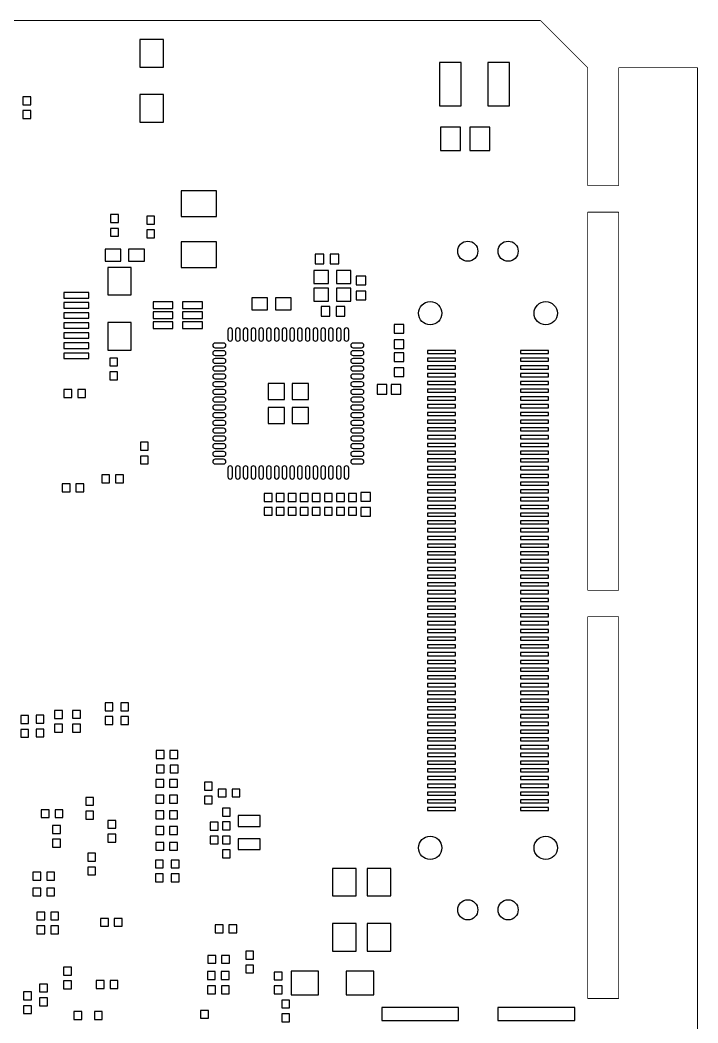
# Model space of a CAD drawing. Extents: x -29 to 115, y -38 to 102.
# Drawn here: x 52.3 to 96, y 36.9 to 101.6 of the extents above; entities that cross this region are included whole.
import ezdxf

# ---------------------------------------------------------------- set-up
doc = ezdxf.new("R2010")
doc.units = 0
for name, color, linetype in [('BG_OUTLINE', 254, 'CONTINUOUS'), ('PG_PASTEMASK_BOTTOM', 85, 'CONTINUOUS'), ('PIN_PASTEMASK_BOTTOM', 85, 'CONTINUOUS')]:
    doc.layers.add(name, color=color, linetype=linetype)

msp = doc.modelspace()

# ---------------------------------------------------------------- linework, layer by layer
at = {"layer": 'BG_OUTLINE', "const_width": 0.0508}
for points in [[(85.852, 101.6), (3.048, 101.6)], [(85.851187, 101.599594), (3.048, 101.599594)], [(85.852, 101.6), (88.9, 98.552)], [(88.9, 90.932), (88.9, 98.552)], [(90.899996, 90.932), (90.899996, 98.552)], [(90.899996, 98.552), (95.979996, 98.552)], [(95.979996, 3.048), (95.979996, 98.552)], [(88.9, 90.932), (90.899996, 90.932)], [(88.9, 64.8208), (88.9, 89.2302)], [(88.9, 89.2302), (90.899996, 89.2302)], [(90.899996, 64.8208), (90.899996, 89.2302)], [(88.9, 64.8208), (90.899996, 64.8208)], [(88.9, 38.481), (88.9, 63.119)], [(88.9, 63.119), (90.899996, 63.119)], [(90.899996, 38.481), (90.899996, 63.119)], [(88.9, 38.481), (90.899996, 38.481)]]:
    msp.add_lwpolyline(points, dxfattribs=at)
at = {"layer": 'PG_PASTEMASK_BOTTOM'}
for points in [[(69.338647, 78.18059), (68.287087, 78.18059)], [(68.287087, 78.18059), (68.287087, 77.12903)], [(69.338647, 77.12903), (69.338647, 78.18059)], [(70.888047, 78.18059), (69.836487, 78.18059)], [(69.836487, 78.18059), (69.836487, 77.12903)], [(70.888047, 77.12903), (70.888047, 78.18059)], [(68.287087, 77.12903), (69.338647, 77.12903)], [(69.836487, 77.12903), (70.888047, 77.12903)], [(69.338647, 76.63119), (68.287087, 76.63119)], [(68.287087, 76.63119), (68.287087, 75.57963)], [(69.338647, 75.57963), (69.338647, 76.63119)], [(70.888047, 76.63119), (69.836487, 76.63119)], [(69.836487, 76.63119), (69.836487, 75.57963)], [(70.888047, 75.57963), (70.888047, 76.63119)], [(68.287087, 75.57963), (69.338647, 75.57963)], [(69.836487, 75.57963), (70.888047, 75.57963)]]:
    msp.add_lwpolyline(points, dxfattribs=at)
at = {"layer": 'PIN_PASTEMASK_BOTTOM'}
for points in [[(60.022232, 100.373383), (60.022232, 98.595383), (61.546232, 98.595383), (61.546232, 100.373383)], [(79.347568, 98.892462), (79.347568, 96.098462), (80.744568, 96.098462), (80.744568, 98.892462)], [(82.446368, 98.892462), (82.446368, 96.098462), (83.843368, 96.098462), (83.843368, 98.892462)], [(52.97932, 96.159726), (52.97932, 96.667726), (52.47132, 96.667726), (52.47132, 96.159726)], [(60.022232, 96.817383), (60.022232, 95.039383), (61.546232, 95.039383), (61.546232, 96.817383)], [(52.97932, 95.270726), (52.97932, 95.778726), (52.47132, 95.778726), (52.47132, 95.270726)], [(79.398368, 94.708066), (79.398368, 93.209466), (80.693768, 93.209466), (80.693768, 94.708066)], [(81.29839, 94.708066), (81.29839, 93.209466), (82.59379, 93.209466), (82.59379, 94.708066)], [(64.956411, 90.607312), (62.670411, 90.607312), (62.670411, 88.956312), (64.956411, 88.956312)], [(58.631811, 88.563602), (58.631811, 89.071602), (58.123811, 89.071602), (58.123811, 88.563602)], [(60.459112, 88.971425), (60.459112, 88.463425), (60.967112, 88.463425), (60.967112, 88.971425)], [(58.631811, 87.674602), (58.631811, 88.182602), (58.123811, 88.182602), (58.123811, 87.674602)], [(60.459112, 88.082425), (60.459112, 87.574425), (60.967112, 87.574425), (60.967112, 88.082425)], [(57.768211, 86.074402), (58.784211, 86.074402), (58.784211, 86.836402), (57.768211, 86.836402)], [(59.292211, 86.074402), (60.308211, 86.074402), (60.308211, 86.836402), (59.292211, 86.836402)], [(64.956411, 87.307293), (62.670411, 87.307293), (62.670411, 85.656293), (64.956411, 85.656293)], [(71.872627, 85.884918), (71.872627, 86.514838), (71.312557, 86.514838), (71.312557, 85.884918)], [(72.842399, 85.884918), (72.842399, 86.514838), (72.282329, 86.514838), (72.282329, 85.884918)], [(59.46394, 83.883906), (59.46394, 85.661906), (57.93994, 85.661906), (57.93994, 83.883906)], [(72.181136, 84.633054), (72.181136, 85.471254), (71.241336, 85.471254), (71.241336, 84.633054)], [(73.630917, 84.633054), (73.630917, 85.471254), (72.691117, 85.471254), (72.691117, 84.633054)], [(74.586186, 85.091194), (73.956266, 85.091194), (73.956266, 84.531124), (74.586186, 84.531124)], [(72.181136, 83.48284), (72.181136, 84.32104), (71.241336, 84.32104), (71.241336, 83.48284)], [(73.630917, 83.48284), (73.630917, 84.32104), (72.691117, 84.32104), (72.691117, 83.48284)], [(56.719318, 83.68858), (56.719318, 84.038592), (55.119321, 84.038592), (55.119321, 83.68858)], [(68.251934, 83.69239), (67.235934, 83.69239), (67.235934, 82.93039), (68.251934, 82.93039)], [(69.775934, 83.69239), (68.759934, 83.69239), (68.759934, 82.93039), (69.775934, 82.93039)], [(74.586186, 84.121422), (73.956266, 84.121422), (73.956266, 83.561352), (74.586186, 83.561352)], [(56.719318, 83.038569), (56.719318, 83.388581), (55.119321, 83.388581), (55.119321, 83.038569)], [(60.869678, 83.441946), (60.869678, 83.010146), (62.139678, 83.010146), (62.139678, 83.441946)], [(62.774678, 83.441946), (62.774678, 83.010146), (64.044678, 83.010146), (64.044678, 83.441946)], [(71.702905, 83.14121), (71.702905, 82.51129), (72.262975, 82.51129), (72.262975, 83.14121)], [(72.672677, 83.14121), (72.672677, 82.51129), (73.232747, 82.51129), (73.232747, 83.14121)], [(56.719318, 82.388583), (56.719318, 82.738595), (55.119321, 82.738595), (55.119321, 82.388583)], [(60.869678, 82.794246), (60.869678, 82.362446), (62.139678, 82.362446), (62.139678, 82.794246)], [(62.774678, 82.794246), (62.774678, 82.362446), (64.044678, 82.362446), (64.044678, 82.794246)], [(56.719318, 81.738572), (56.719318, 82.088584), (55.119321, 82.088584), (55.119321, 81.738572)], [(59.46394, 80.327906), (59.46394, 82.105906), (57.93994, 82.105906), (57.93994, 80.327906)], [(60.869678, 82.146546), (60.869678, 81.714746), (62.139678, 81.714746), (62.139678, 82.146546)], [(62.774678, 82.146546), (62.774678, 81.714746), (64.044678, 81.714746), (64.044678, 82.146546)], [(76.419151, 81.409845), (77.049071, 81.409845), (77.049071, 81.969915), (76.419151, 81.969915)], [(56.719318, 81.08856), (56.719318, 81.438572), (55.119321, 81.438572), (55.119321, 81.08856)], [(76.419151, 80.440073), (77.049071, 80.440073), (77.049071, 81.000143), (76.419151, 81.000143)], [(56.719318, 80.438574), (56.719318, 80.788586), (55.119321, 80.788586), (55.119321, 80.438574)], [(78.563419, 80.106317), (80.363416, 80.106317), (80.363416, 80.306316), (78.563419, 80.306316)], [(84.563407, 80.106317), (86.363404, 80.106317), (86.363404, 80.306316), (84.563407, 80.306316)], [(56.719318, 79.788563), (56.719318, 80.138575), (55.119321, 80.138575), (55.119321, 79.788563)], [(58.576972, 79.30195), (58.576972, 79.80995), (58.068972, 79.80995), (58.068972, 79.30195)], [(77.049071, 80.153612), (76.419151, 80.153612), (76.419151, 79.593542), (77.049071, 79.593542)], [(78.563419, 79.606318), (80.363416, 79.606318), (80.363416, 79.806317), (78.563419, 79.806317)], [(84.563407, 79.606318), (86.363404, 79.606318), (86.363404, 79.806317), (84.563407, 79.806317)], [(77.049071, 79.18384), (76.419151, 79.18384), (76.419151, 78.62377), (77.049071, 78.62377)], [(78.563419, 79.106319), (80.363416, 79.106319), (80.363416, 79.306318), (78.563419, 79.306318)], [(84.563407, 79.106319), (86.363404, 79.106319), (86.363404, 79.306318), (84.563407, 79.306318)], [(58.576972, 78.41295), (58.576972, 78.92095), (58.068972, 78.92095), (58.068972, 78.41295)], [(78.563419, 78.60632), (80.363416, 78.60632), (80.363416, 78.806319), (78.563419, 78.806319)], [(84.563407, 78.60632), (86.363404, 78.60632), (86.363404, 78.806319), (84.563407, 78.806319)], [(55.116146, 77.270483), (55.624146, 77.270483), (55.624146, 77.778483), (55.116146, 77.778483)], [(56.005146, 77.270483), (56.513146, 77.270483), (56.513146, 77.778483), (56.005146, 77.778483)], [(75.324818, 78.098218), (75.324818, 77.478407), (75.944628, 77.478407), (75.944628, 78.098218)], [(76.224028, 78.098218), (76.224028, 77.478407), (76.843839, 77.478407), (76.843839, 78.098218)], [(78.563419, 78.106321), (80.363416, 78.106321), (80.363416, 78.30632), (78.563419, 78.30632)], [(78.563419, 77.606296), (80.363416, 77.606296), (80.363416, 77.806296), (78.563419, 77.806296)], [(84.563407, 78.106321), (86.363404, 78.106321), (86.363404, 78.30632), (84.563407, 78.30632)], [(84.563407, 77.606296), (86.363404, 77.606296), (86.363404, 77.806296), (84.563407, 77.806296)], [(78.563419, 77.106297), (80.363416, 77.106297), (80.363416, 77.306297), (78.563419, 77.306297)], [(84.563407, 77.106297), (86.363404, 77.106297), (86.363404, 77.306297), (84.563407, 77.306297)], [(78.563419, 76.606298), (80.363416, 76.606298), (80.363416, 76.806298), (78.563419, 76.806298)], [(84.563407, 76.606298), (86.363404, 76.606298), (86.363404, 76.806298), (84.563407, 76.806298)], [(78.563419, 76.106299), (80.363416, 76.106299), (80.363416, 76.306299), (78.563419, 76.306299)], [(78.563419, 75.6063), (80.363416, 75.6063), (80.363416, 75.8063), (78.563419, 75.8063)], [(84.563407, 76.106299), (86.363404, 76.106299), (86.363404, 76.306299), (84.563407, 76.306299)], [(84.563407, 75.6063), (86.363404, 75.6063), (86.363404, 75.8063), (84.563407, 75.8063)], [(78.563419, 75.106301), (80.363416, 75.106301), (80.363416, 75.306301), (78.563419, 75.306301)], [(84.563407, 75.106301), (86.363404, 75.106301), (86.363404, 75.306301), (84.563407, 75.306301)], [(78.563419, 74.606302), (80.363416, 74.606302), (80.363416, 74.806302), (78.563419, 74.806302)], [(84.563407, 74.606302), (86.363404, 74.606302), (86.363404, 74.806302), (84.563407, 74.806302)], [(60.554921, 73.873766), (60.554921, 74.381766), (60.046921, 74.381766), (60.046921, 73.873766)], [(78.563419, 74.106303), (80.363416, 74.106303), (80.363416, 74.306303), (78.563419, 74.306303)], [(78.563419, 73.606304), (80.363416, 73.606304), (80.363416, 73.806304), (78.563419, 73.806304)], [(84.563407, 74.106303), (86.363404, 74.106303), (86.363404, 74.306303), (84.563407, 74.306303)], [(84.563407, 73.606304), (86.363404, 73.606304), (86.363404, 73.806304), (84.563407, 73.806304)], [(60.554921, 72.984766), (60.554921, 73.492766), (60.046921, 73.492766), (60.046921, 72.984766)], [(78.563419, 73.106305), (80.363416, 73.106305), (80.363416, 73.306305), (78.563419, 73.306305)], [(84.563407, 73.106305), (86.363404, 73.106305), (86.363404, 73.306305), (84.563407, 73.306305)], [(78.563419, 72.606306), (80.363416, 72.606306), (80.363416, 72.806306), (78.563419, 72.806306)], [(84.563407, 72.606306), (86.363404, 72.606306), (86.363404, 72.806306), (84.563407, 72.806306)], [(58.060742, 72.269502), (57.552742, 72.269502), (57.552742, 71.761502), (58.060742, 71.761502)], [(58.949742, 72.269502), (58.441742, 72.269502), (58.441742, 71.761502), (58.949742, 71.761502)], [(78.563419, 72.106307), (80.363416, 72.106307), (80.363416, 72.306307), (78.563419, 72.306307)], [(84.563407, 72.106307), (86.363404, 72.106307), (86.363404, 72.306307), (84.563407, 72.306307)], [(55.004056, 71.184389), (55.512056, 71.184389), (55.512056, 71.692389), (55.004056, 71.692389)], [(55.893056, 71.184389), (56.401056, 71.184389), (56.401056, 71.692389), (55.893056, 71.692389)], [(78.563419, 71.606308), (80.363416, 71.606308), (80.363416, 71.806308), (78.563419, 71.806308)], [(78.563419, 71.106309), (80.363416, 71.106309), (80.363416, 71.306309), (78.563419, 71.306309)], [(84.563407, 71.606308), (86.363404, 71.606308), (86.363404, 71.806308), (84.563407, 71.806308)], [(84.563407, 71.106309), (86.363404, 71.106309), (86.363404, 71.306309), (84.563407, 71.306309)], [(68.037862, 71.065034), (68.037862, 70.557034), (68.545862, 70.557034), (68.545862, 71.065034)], [(68.804942, 71.065034), (68.804942, 70.557034), (69.312942, 70.557034), (69.312942, 71.065034)], [(70.086322, 70.557034), (70.086322, 71.065034), (69.578322, 71.065034), (69.578322, 70.557034)], [(70.360032, 71.065034), (70.360032, 70.557034), (70.868032, 70.557034), (70.868032, 71.065034)], [(71.137475, 71.065034), (71.137475, 70.557034), (71.645475, 70.557034), (71.645475, 71.065034)], [(72.427084, 70.557034), (72.427084, 71.065034), (71.919084, 71.065034), (71.919084, 70.557034)], [(73.213062, 70.557034), (73.213062, 71.065034), (72.705062, 71.065034), (72.705062, 70.557034)], [(73.987457, 70.557034), (73.987457, 71.065034), (73.479457, 71.065034), (73.479457, 70.557034)], [(74.258627, 70.571385), (74.888547, 70.571385), (74.888547, 71.131455), (74.258627, 71.131455)], [(78.563419, 70.60631), (80.363416, 70.60631), (80.363416, 70.80631), (78.563419, 70.80631)], [(84.563407, 70.60631), (86.363404, 70.60631), (86.363404, 70.80631), (84.563407, 70.80631)], [(68.037862, 70.176034), (68.037862, 69.668034), (68.545862, 69.668034), (68.545862, 70.176034)], [(68.804942, 70.176034), (68.804942, 69.668034), (69.312942, 69.668034), (69.312942, 70.176034)], [(70.086322, 69.668034), (70.086322, 70.176034), (69.578322, 70.176034), (69.578322, 69.668034)], [(70.360032, 70.176034), (70.360032, 69.668034), (70.868032, 69.668034), (70.868032, 70.176034)], [(71.137475, 70.176034), (71.137475, 69.668034), (71.645475, 69.668034), (71.645475, 70.176034)], [(72.427084, 69.668034), (72.427084, 70.176034), (71.919084, 70.176034), (71.919084, 69.668034)], [(73.213062, 69.668034), (73.213062, 70.176034), (72.705062, 70.176034), (72.705062, 69.668034)], [(73.987457, 69.668034), (73.987457, 70.176034), (73.479457, 70.176034), (73.479457, 69.668034)], [(74.258627, 69.601613), (74.888547, 69.601613), (74.888547, 70.161683), (74.258627, 70.161683)], [(78.563419, 70.106311), (80.363416, 70.106311), (80.363416, 70.306311), (78.563419, 70.306311)], [(84.563407, 70.106311), (86.363404, 70.106311), (86.363404, 70.306311), (84.563407, 70.306311)], [(78.563419, 69.606312), (80.363416, 69.606312), (80.363416, 69.806312), (78.563419, 69.806312)], [(78.563419, 69.106313), (80.363416, 69.106313), (80.363416, 69.306313), (78.563419, 69.306313)], [(84.563407, 69.606312), (86.363404, 69.606312), (86.363404, 69.806312), (84.563407, 69.806312)], [(84.563407, 69.106313), (86.363404, 69.106313), (86.363404, 69.306313), (84.563407, 69.306313)], [(78.563419, 68.606314), (80.363416, 68.606314), (80.363416, 68.806314), (78.563419, 68.806314)], [(84.563407, 68.606314), (86.363404, 68.606314), (86.363404, 68.806314), (84.563407, 68.806314)], [(78.563419, 68.106315), (80.363416, 68.106315), (80.363416, 68.306315), (78.563419, 68.306315)], [(84.563407, 68.106315), (86.363404, 68.106315), (86.363404, 68.306315), (84.563407, 68.306315)], [(78.563419, 67.606316), (80.363416, 67.606316), (80.363416, 67.806316), (78.563419, 67.806316)], [(84.563407, 67.606316), (86.363404, 67.606316), (86.363404, 67.806316), (84.563407, 67.806316)], [(78.563419, 67.106317), (80.363416, 67.106317), (80.363416, 67.306317), (78.563419, 67.306317)], [(78.563419, 66.606318), (80.363416, 66.606318), (80.363416, 66.806318), (78.563419, 66.806318)], [(84.563407, 67.106317), (86.363404, 67.106317), (86.363404, 67.306317), (84.563407, 67.306317)], [(84.563407, 66.606318), (86.363404, 66.606318), (86.363404, 66.806318), (84.563407, 66.806318)], [(78.563419, 66.106319), (80.363416, 66.106319), (80.363416, 66.306319), (78.563419, 66.306319)], [(84.563407, 66.106319), (86.363404, 66.106319), (86.363404, 66.306319), (84.563407, 66.306319)], [(78.563419, 65.60632), (80.363416, 65.60632), (80.363416, 65.80632), (78.563419, 65.80632)], [(84.563407, 65.60632), (86.363404, 65.60632), (86.363404, 65.80632), (84.563407, 65.80632)], [(78.563419, 65.106296), (80.363416, 65.106296), (80.363416, 65.306296), (78.563419, 65.306296)], [(78.563419, 64.606297), (80.363416, 64.606297), (80.363416, 64.806297), (78.563419, 64.806297)], [(84.563407, 65.106296), (86.363404, 65.106296), (86.363404, 65.306296), (84.563407, 65.306296)], [(84.563407, 64.606297), (86.363404, 64.606297), (86.363404, 64.806297), (84.563407, 64.806297)], [(78.563419, 64.106298), (80.363416, 64.106298), (80.363416, 64.306298), (78.563419, 64.306298)], [(84.563407, 64.106298), (86.363404, 64.106298), (86.363404, 64.306298), (84.563407, 64.306298)], [(78.563419, 63.606299), (80.363416, 63.606299), (80.363416, 63.806299), (78.563419, 63.806299)], [(84.563407, 63.606299), (86.363404, 63.606299), (86.363404, 63.806299), (84.563407, 63.806299)], [(78.563419, 63.1063), (80.363416, 63.1063), (80.363416, 63.3063), (78.563419, 63.3063)], [(78.563419, 62.606301), (80.363416, 62.606301), (80.363416, 62.806301), (78.563419, 62.806301)], [(84.563407, 63.1063), (86.363404, 63.1063), (86.363404, 63.3063), (84.563407, 63.3063)], [(84.563407, 62.606301), (86.363404, 62.606301), (86.363404, 62.806301), (84.563407, 62.806301)], [(78.563419, 62.106302), (80.363416, 62.106302), (80.363416, 62.306302), (78.563419, 62.306302)], [(84.563407, 62.106302), (86.363404, 62.106302), (86.363404, 62.306302), (84.563407, 62.306302)], [(78.563419, 61.606303), (80.363416, 61.606303), (80.363416, 61.806303), (78.563419, 61.806303)], [(84.563407, 61.606303), (86.363404, 61.606303), (86.363404, 61.806303), (84.563407, 61.806303)], [(78.563419, 61.106304), (80.363416, 61.106304), (80.363416, 61.306304), (78.563419, 61.306304)], [(84.563407, 61.106304), (86.363404, 61.106304), (86.363404, 61.306304), (84.563407, 61.306304)], [(78.563419, 60.606305), (80.363416, 60.606305), (80.363416, 60.806305), (78.563419, 60.806305)], [(78.563419, 60.106306), (80.363416, 60.106306), (80.363416, 60.306306), (78.563419, 60.306306)], [(84.563407, 60.606305), (86.363404, 60.606305), (86.363404, 60.806305), (84.563407, 60.806305)], [(84.563407, 60.106306), (86.363404, 60.106306), (86.363404, 60.306306), (84.563407, 60.306306)], [(78.563419, 59.606307), (80.363416, 59.606307), (80.363416, 59.806307), (78.563419, 59.806307)], [(84.563407, 59.606307), (86.363404, 59.606307), (86.363404, 59.806307), (84.563407, 59.806307)], [(78.563419, 59.106308), (80.363416, 59.106308), (80.363416, 59.306308), (78.563419, 59.306308)], [(84.563407, 59.106308), (86.363404, 59.106308), (86.363404, 59.306308), (84.563407, 59.306308)], [(78.563419, 58.606309), (80.363416, 58.606309), (80.363416, 58.806309), (78.563419, 58.806309)], [(78.563419, 58.10631), (80.363416, 58.10631), (80.363416, 58.30631), (78.563419, 58.30631)], [(84.563407, 58.606309), (86.363404, 58.606309), (86.363404, 58.806309), (84.563407, 58.806309)], [(84.563407, 58.10631), (86.363404, 58.10631), (86.363404, 58.30631), (84.563407, 58.30631)], [(78.563419, 57.606311), (80.363416, 57.606311), (80.363416, 57.806311), (78.563419, 57.806311)], [(84.563407, 57.606311), (86.363404, 57.606311), (86.363404, 57.806311), (84.563407, 57.806311)], [(54.517011, 57.067602), (54.517011, 56.559602), (55.025011, 56.559602), (55.025011, 57.067602)], [(55.672711, 57.072708), (55.672711, 56.564708), (56.180711, 56.564708), (56.180711, 57.072708)], [(57.768211, 57.562902), (57.768211, 57.054902), (58.276211, 57.054902), (58.276211, 57.562902)], [(58.784211, 57.562902), (58.784211, 57.054902), (59.292211, 57.054902), (59.292211, 57.562902)], [(78.563419, 57.106312), (80.363416, 57.106312), (80.363416, 57.306312), (78.563419, 57.306312)], [(84.563407, 57.106312), (86.363404, 57.106312), (86.363404, 57.306312), (84.563407, 57.306312)], [(52.331391, 56.737402), (52.331391, 56.229402), (52.839391, 56.229402), (52.839391, 56.737402)], [(53.323211, 56.761609), (53.323211, 56.253609), (53.831211, 56.253609), (53.831211, 56.761609)], [(57.768211, 56.673902), (57.768211, 56.165902), (58.276211, 56.165902), (58.276211, 56.673902)], [(58.784211, 56.673902), (58.784211, 56.165902), (59.292211, 56.165902), (59.292211, 56.673902)], [(78.563419, 56.606313), (80.363416, 56.606313), (80.363416, 56.806313), (78.563419, 56.806313)], [(78.563419, 56.106314), (80.363416, 56.106314), (80.363416, 56.306314), (78.563419, 56.306314)], [(84.563407, 56.606313), (86.363404, 56.606313), (86.363404, 56.806313), (84.563407, 56.806313)], [(84.563407, 56.106314), (86.363404, 56.106314), (86.363404, 56.306314), (84.563407, 56.306314)], [(52.331391, 55.848402), (52.331391, 55.340402), (52.839391, 55.340402), (52.839391, 55.848402)], [(53.323211, 55.872609), (53.323211, 55.364609), (53.831211, 55.364609), (53.831211, 55.872609)], [(54.517011, 56.178602), (54.517011, 55.670602), (55.025011, 55.670602), (55.025011, 56.178602)], [(55.672711, 56.183708), (55.672711, 55.675708), (56.180711, 55.675708), (56.180711, 56.183708)], [(78.563419, 55.606315), (80.363416, 55.606315), (80.363416, 55.806315), (78.563419, 55.806315)], [(84.563407, 55.606315), (86.363404, 55.606315), (86.363404, 55.806315), (84.563407, 55.806315)], [(78.563419, 55.106316), (80.363416, 55.106316), (80.363416, 55.306316), (78.563419, 55.306316)], [(84.563407, 55.106316), (86.363404, 55.106316), (86.363404, 55.306316), (84.563407, 55.306316)], [(61.572089, 54.483406), (61.064089, 54.483406), (61.064089, 53.975406), (61.572089, 53.975406)], [(62.461089, 54.483406), (61.953089, 54.483406), (61.953089, 53.975406), (62.461089, 53.975406)], [(78.563419, 54.606317), (80.363416, 54.606317), (80.363416, 54.806317), (78.563419, 54.806317)], [(84.563407, 54.606317), (86.363404, 54.606317), (86.363404, 54.806317), (84.563407, 54.806317)], [(78.563419, 54.106318), (80.363416, 54.106318), (80.363416, 54.306318), (78.563419, 54.306318)], [(78.563419, 53.606319), (80.363416, 53.606319), (80.363416, 53.806319), (78.563419, 53.806319)], [(84.563407, 54.106318), (86.363404, 54.106318), (86.363404, 54.306318), (84.563407, 54.306318)], [(84.563407, 53.606319), (86.363404, 53.606319), (86.363404, 53.806319), (84.563407, 53.806319)], [(61.592689, 53.54861), (61.084689, 53.54861), (61.084689, 53.04061), (61.592689, 53.04061)], [(62.481689, 53.54861), (61.973689, 53.54861), (61.973689, 53.04061), (62.481689, 53.04061)], [(78.563419, 53.10632), (80.363416, 53.10632), (80.363416, 53.30632), (78.563419, 53.30632)], [(84.563407, 53.10632), (86.363404, 53.10632), (86.363404, 53.30632), (84.563407, 53.30632)], [(61.552811, 52.622602), (61.044811, 52.622602), (61.044811, 52.114602), (61.552811, 52.114602)], [(62.441811, 52.622602), (61.933811, 52.622602), (61.933811, 52.114602), (62.441811, 52.114602)], [(64.174599, 52.433906), (64.174599, 51.925906), (64.682599, 51.925906), (64.682599, 52.433906)], [(78.563419, 52.606296), (80.363416, 52.606296), (80.363416, 52.806295), (78.563419, 52.806295)], [(84.563407, 52.606296), (86.363404, 52.606296), (86.363404, 52.806295), (84.563407, 52.806295)], [(65.58341, 51.999388), (65.07541, 51.999388), (65.07541, 51.491388), (65.58341, 51.491388)], [(66.47241, 51.999388), (65.96441, 51.999388), (65.96441, 51.491388), (66.47241, 51.491388)], [(78.563419, 52.106297), (80.363416, 52.106297), (80.363416, 52.306296), (78.563419, 52.306296)], [(78.563419, 51.606298), (80.363416, 51.606298), (80.363416, 51.806297), (78.563419, 51.806297)], [(84.563407, 52.106297), (86.363404, 52.106297), (86.363404, 52.306296), (84.563407, 52.306296)], [(84.563407, 51.606298), (86.363404, 51.606298), (86.363404, 51.806297), (84.563407, 51.806297)], [(56.523611, 51.459308), (56.523611, 50.951308), (57.031611, 50.951308), (57.031611, 51.459308)], [(61.552811, 51.606602), (61.044811, 51.606602), (61.044811, 51.098602), (61.552811, 51.098602)], [(62.441811, 51.606602), (61.933811, 51.606602), (61.933811, 51.098602), (62.441811, 51.098602)], [(64.174599, 51.544906), (64.174599, 51.036906), (64.682599, 51.036906), (64.682599, 51.544906)], [(78.563419, 51.106299), (80.363416, 51.106299), (80.363416, 51.306298), (78.563419, 51.306298)], [(84.563407, 51.106299), (86.363404, 51.106299), (86.363404, 51.306298), (84.563407, 51.306298)], [(53.653411, 50.158802), (54.161411, 50.158802), (54.161411, 50.666802), (53.653411, 50.666802)], [(54.542411, 50.158802), (55.050411, 50.158802), (55.050411, 50.666802), (54.542411, 50.666802)], [(56.523611, 50.570308), (56.523611, 50.062308), (57.031611, 50.062308), (57.031611, 50.570308)], [(61.552811, 50.590602), (61.044811, 50.590602), (61.044811, 50.082602), (61.552811, 50.082602)], [(62.441811, 50.590602), (61.933811, 50.590602), (61.933811, 50.082602), (62.441811, 50.082602)], [(65.845411, 50.260402), (65.845411, 50.768402), (65.337411, 50.768402), (65.337411, 50.260402)], [(78.563419, 50.6063), (80.363416, 50.6063), (80.363416, 50.806299), (78.563419, 50.806299)], [(84.563407, 50.6063), (86.363404, 50.6063), (86.363404, 50.806299), (84.563407, 50.806299)], [(58.465822, 49.470056), (58.465822, 49.978056), (57.957822, 49.978056), (57.957822, 49.470056)], [(64.548817, 49.857965), (64.548817, 49.349965), (65.056817, 49.349965), (65.056817, 49.857965)], [(65.845411, 49.371402), (65.845411, 49.879402), (65.337411, 49.879402), (65.337411, 49.371402)], [(66.364612, 49.593614), (67.764609, 49.593614), (67.764609, 50.293613), (66.364612, 50.293613)], [(54.898011, 49.142396), (54.898011, 49.650396), (54.390011, 49.650396), (54.390011, 49.142396)], [(61.552811, 49.574602), (61.044811, 49.574602), (61.044811, 49.066602), (61.552811, 49.066602)], [(62.441811, 49.574602), (61.933811, 49.574602), (61.933811, 49.066602), (62.441811, 49.066602)], [(54.898011, 48.253396), (54.898011, 48.761396), (54.390011, 48.761396), (54.390011, 48.253396)], [(58.465822, 48.581056), (58.465822, 49.089056), (57.957822, 49.089056), (57.957822, 48.581056)], [(61.044811, 48.050602), (61.552811, 48.050602), (61.552811, 48.558602), (61.044811, 48.558602)], [(61.933811, 48.050602), (62.441811, 48.050602), (62.441811, 48.558602), (61.933811, 48.558602)], [(64.548817, 48.968965), (64.548817, 48.460965), (65.056817, 48.460965), (65.056817, 48.968965)], [(65.337411, 48.965002), (65.337411, 48.457002), (65.845411, 48.457002), (65.845411, 48.965002)], [(66.364612, 48.093592), (67.764609, 48.093592), (67.764609, 48.79359), (66.364612, 48.79359)], [(65.337411, 48.076002), (65.337411, 47.568002), (65.845411, 47.568002), (65.845411, 48.076002)], [(57.158611, 47.346895), (57.158611, 47.854895), (56.650611, 47.854895), (56.650611, 47.346895)], [(61.019411, 47.415602), (61.019411, 46.907602), (61.527411, 46.907602), (61.527411, 47.415602)], [(62.035411, 47.415602), (62.035411, 46.907602), (62.543411, 46.907602), (62.543411, 47.415602)], [(53.628011, 46.628202), (53.120011, 46.628202), (53.120011, 46.120202), (53.628011, 46.120202)], [(54.517011, 46.628202), (54.009011, 46.628202), (54.009011, 46.120202), (54.517011, 46.120202)], [(57.158611, 46.457895), (57.158611, 46.965895), (56.650611, 46.965895), (56.650611, 46.457895)], [(72.437346, 46.880577), (72.437346, 45.102577), (73.961346, 45.102577), (73.961346, 46.880577)], [(74.682299, 46.880577), (74.682299, 45.102577), (76.206299, 45.102577), (76.206299, 46.880577)], [(61.019411, 46.526602), (61.019411, 46.018602), (61.527411, 46.018602), (61.527411, 46.526602)], [(62.035411, 46.526602), (62.035411, 46.018602), (62.543411, 46.018602), (62.543411, 46.526602)], [(53.628011, 45.612202), (53.120011, 45.612202), (53.120011, 45.104202), (53.628011, 45.104202)], [(54.517011, 45.612202), (54.009011, 45.612202), (54.009011, 45.104202), (54.517011, 45.104202)], [(53.374011, 43.554802), (53.882011, 43.554802), (53.882011, 44.062802), (53.374011, 44.062802)], [(54.263011, 43.554802), (54.771011, 43.554802), (54.771011, 44.062802), (54.263011, 44.062802)], [(57.477304, 43.14411), (57.985304, 43.14411), (57.985304, 43.65211), (57.477304, 43.65211)], [(58.366304, 43.14411), (58.874304, 43.14411), (58.874304, 43.65211), (58.366304, 43.65211)], [(53.882011, 43.173802), (53.374011, 43.173802), (53.374011, 42.665802), (53.882011, 42.665802)], [(54.771011, 43.173802), (54.263011, 43.173802), (54.263011, 42.665802), (54.771011, 42.665802)], [(65.380108, 43.238623), (64.872108, 43.238623), (64.872108, 42.730623), (65.380108, 42.730623)], [(66.269108, 43.238623), (65.761108, 43.238623), (65.761108, 42.730623), (66.269108, 42.730623)], [(72.437346, 43.324577), (72.437346, 41.546577), (73.961346, 41.546577), (73.961346, 43.324577)], [(74.682299, 43.324577), (74.682299, 41.546577), (76.206299, 41.546577), (76.206299, 43.324577)], [(66.839795, 41.529203), (66.839795, 41.021203), (67.347795, 41.021203), (67.347795, 41.529203)], [(64.905611, 41.268802), (64.397611, 41.268802), (64.397611, 40.760802), (64.905611, 40.760802)], [(65.794611, 41.268802), (65.286611, 41.268802), (65.286611, 40.760802), (65.794611, 40.760802)], [(55.096664, 40.507717), (55.096664, 39.999717), (55.604664, 39.999717), (55.604664, 40.507717)], [(64.372211, 39.719402), (64.880211, 39.719402), (64.880211, 40.227402), (64.372211, 40.227402)], [(65.261211, 39.719402), (65.769211, 39.719402), (65.769211, 40.227402), (65.261211, 40.227402)], [(66.839795, 40.640203), (66.839795, 40.132203), (67.347795, 40.132203), (67.347795, 40.640203)], [(69.189397, 39.683436), (69.189397, 40.191436), (68.681397, 40.191436), (68.681397, 39.683436)], [(69.76679, 38.7223), (71.54479, 38.7223), (71.54479, 40.2463), (69.76679, 40.2463)], [(73.32279, 38.7223), (75.10079, 38.7223), (75.10079, 40.2463), (73.32279, 40.2463)], [(55.096664, 39.618717), (55.096664, 39.110717), (55.604664, 39.110717), (55.604664, 39.618717)], [(57.713067, 39.644828), (57.205067, 39.644828), (57.205067, 39.136828), (57.713067, 39.136828)], [(58.602067, 39.644828), (58.094067, 39.644828), (58.094067, 39.136828), (58.602067, 39.136828)], [(53.018411, 38.398602), (53.018411, 38.906602), (52.510411, 38.906602), (52.510411, 38.398602)], [(54.059811, 38.906602), (54.059811, 39.414602), (53.551811, 39.414602), (53.551811, 38.906602)], [(64.380872, 38.790778), (64.888872, 38.790778), (64.888872, 39.298778), (64.380872, 39.298778)], [(65.269872, 38.790778), (65.777872, 38.790778), (65.777872, 39.298778), (65.269872, 39.298778)], [(69.189397, 38.794436), (69.189397, 39.302436), (68.681397, 39.302436), (68.681397, 38.794436)], [(54.059811, 38.017602), (54.059811, 38.525602), (53.551811, 38.525602), (53.551811, 38.017602)], [(69.165521, 38.385496), (69.165521, 37.877496), (69.673521, 37.877496), (69.673521, 38.385496)], [(53.018411, 37.509602), (53.018411, 38.017602), (52.510411, 38.017602), (52.510411, 37.509602)], [(55.761611, 37.636602), (55.761611, 37.128602), (56.269611, 37.128602), (56.269611, 37.636602)], [(57.082411, 37.636602), (57.082411, 37.128602), (57.590411, 37.128602), (57.590411, 37.636602)], [(63.925196, 37.713818), (63.925196, 37.205818), (64.433196, 37.205818), (64.433196, 37.713818)], [(75.617578, 37.904687), (75.617578, 37.054676), (80.567581, 37.054676), (80.567581, 37.904687)], [(83.107581, 37.904687), (83.107581, 37.054676), (88.057584, 37.054676), (88.057584, 37.904687)], [(69.165521, 37.496496), (69.165521, 36.988496), (69.673521, 36.988496), (69.673521, 37.496496)]]:
    msp.add_lwpolyline(points, close=True, dxfattribs=at)
for points in [[(65.688667, 81.60578), (65.688667, 81.0546, 1), (65.988387, 81.0546), (65.988387, 81.60578, 1)], [(66.186507, 81.60578), (66.186507, 81.0546, 1), (66.486227, 81.0546), (66.486227, 81.60578, 1)], [(66.686887, 81.60578), (66.686887, 81.0546, 1), (66.986607, 81.0546), (66.986607, 81.60578, 1)], [(67.187267, 81.60578), (67.187267, 81.0546, 1), (67.486987, 81.0546), (67.486987, 81.60578, 1)], [(67.687647, 81.60578), (67.687647, 81.0546, 1), (67.987367, 81.0546), (67.987367, 81.60578, 1)], [(68.188027, 81.60578), (68.188027, 81.0546, 1), (68.487747, 81.0546), (68.487747, 81.60578, 1)], [(68.688407, 81.60578), (68.688407, 81.0546, 1), (68.988127, 81.0546), (68.988127, 81.60578, 1)], [(69.188787, 81.60578), (69.188787, 81.0546, 1), (69.488507, 81.0546), (69.488507, 81.60578, 1)], [(69.686627, 81.60578), (69.686627, 81.0546, 1), (69.986347, 81.0546), (69.986347, 81.60578, 1)], [(70.187007, 81.60578), (70.187007, 81.0546, 1), (70.486727, 81.0546), (70.486727, 81.60578, 1)], [(70.687387, 81.60578), (70.687387, 81.0546, 1), (70.987107, 81.0546), (70.987107, 81.60578, 1)], [(71.187767, 81.60578), (71.187767, 81.0546, 1), (71.487487, 81.0546), (71.487487, 81.60578, 1)], [(71.688147, 81.60578), (71.688147, 81.0546, 1), (71.987867, 81.0546), (71.987867, 81.60578, 1)], [(72.188527, 81.60578), (72.188527, 81.0546, 1), (72.488247, 81.0546), (72.488247, 81.60578, 1)], [(72.688907, 81.60578), (72.688907, 81.0546, 1), (72.988627, 81.0546), (72.988627, 81.60578, 1)], [(73.186747, 81.60578), (73.186747, 81.0546, 1), (73.486467, 81.0546), (73.486467, 81.60578, 1)], [(64.861897, 80.47929), (65.413077, 80.47929, 1), (65.413077, 80.77901), (64.861897, 80.77901, 1)], [(64.861897, 79.98145), (65.413077, 79.98145, 1), (65.413077, 80.28117), (64.861897, 80.28117, 1)], [(73.762057, 80.47929), (74.313237, 80.47929, 1), (74.313237, 80.77901), (73.762057, 80.77901, 1)], [(73.762057, 79.98145), (74.313237, 79.98145, 1), (74.313237, 80.28117), (73.762057, 80.28117, 1)], [(64.861897, 79.48107), (65.413077, 79.48107, 1), (65.413077, 79.78079), (64.861897, 79.78079, 1)], [(73.762057, 79.48107), (74.313237, 79.48107, 1), (74.313237, 79.78079), (73.762057, 79.78079, 1)], [(64.861897, 78.98069), (65.413077, 78.98069, 1), (65.413077, 79.28041), (64.861897, 79.28041, 1)], [(73.762057, 78.98069), (74.313237, 78.98069, 1), (74.313237, 79.28041), (73.762057, 79.28041, 1)], [(64.861897, 78.48031), (65.413077, 78.48031, 1), (65.413077, 78.78003), (64.861897, 78.78003, 1)], [(73.762057, 78.48031), (74.313237, 78.48031, 1), (74.313237, 78.78003), (73.762057, 78.78003, 1)], [(64.861897, 77.97993), (65.413077, 77.97993, 1), (65.413077, 78.27965), (64.861897, 78.27965, 1)], [(64.861897, 77.47955), (65.413077, 77.47955, 1), (65.413077, 77.77927), (64.861897, 77.77927, 1)], [(73.762057, 77.97993), (74.313237, 77.97993, 1), (74.313237, 78.27965), (73.762057, 78.27965, 1)], [(73.762057, 77.47955), (74.313237, 77.47955, 1), (74.313237, 77.77927), (73.762057, 77.77927, 1)], [(64.861897, 76.97917), (65.413077, 76.97917, 1), (65.413077, 77.27889), (64.861897, 77.27889, 1)], [(73.762057, 76.97917), (74.313237, 76.97917, 1), (74.313237, 77.27889), (73.762057, 77.27889, 1)], [(64.861897, 76.48133), (65.413077, 76.48133, 1), (65.413077, 76.78105), (64.861897, 76.78105, 1)], [(73.762057, 76.48133), (74.313237, 76.48133, 1), (74.313237, 76.78105), (73.762057, 76.78105, 1)], [(64.861897, 75.98095), (65.413077, 75.98095, 1), (65.413077, 76.28067), (64.861897, 76.28067, 1)], [(64.861897, 75.48057), (65.413077, 75.48057, 1), (65.413077, 75.78029), (64.861897, 75.78029, 1)], [(73.762057, 75.98095), (74.313237, 75.98095, 1), (74.313237, 76.28067), (73.762057, 76.28067, 1)], [(73.762057, 75.48057), (74.313237, 75.48057, 1), (74.313237, 75.78029), (73.762057, 75.78029, 1)], [(64.861897, 74.98019), (65.413077, 74.98019, 1), (65.413077, 75.27991), (64.861897, 75.27991, 1)], [(73.762057, 74.98019), (74.313237, 74.98019, 1), (74.313237, 75.27991), (73.762057, 75.27991, 1)], [(64.861897, 74.47981), (65.413077, 74.47981, 1), (65.413077, 74.77953), (64.861897, 74.77953, 1)], [(73.762057, 74.47981), (74.313237, 74.47981, 1), (74.313237, 74.77953), (73.762057, 74.77953, 1)], [(64.861897, 73.97943), (65.413077, 73.97943, 1), (65.413077, 74.27915), (64.861897, 74.27915, 1)], [(73.762057, 73.97943), (74.313237, 73.97943, 1), (74.313237, 74.27915), (73.762057, 74.27915, 1)], [(64.861897, 73.47905), (65.413077, 73.47905, 1), (65.413077, 73.77877), (64.861897, 73.77877, 1)], [(64.861897, 72.98121), (65.413077, 72.98121, 1), (65.413077, 73.28093), (64.861897, 73.28093, 1)], [(73.762057, 73.47905), (74.313237, 73.47905, 1), (74.313237, 73.77877), (73.762057, 73.77877, 1)], [(73.762057, 72.98121), (74.313237, 72.98121, 1), (74.313237, 73.28093), (73.762057, 73.28093, 1)], [(65.988387, 72.15444), (65.988387, 72.70562, 1), (65.688667, 72.70562), (65.688667, 72.15444, 1)], [(66.486227, 72.15444), (66.486227, 72.70562, 1), (66.186507, 72.70562), (66.186507, 72.15444, 1)], [(66.986607, 72.15444), (66.986607, 72.70562, 1), (66.686887, 72.70562), (66.686887, 72.15444, 1)], [(67.486987, 72.15444), (67.486987, 72.70562, 1), (67.187267, 72.70562), (67.187267, 72.15444, 1)], [(67.987367, 72.15444), (67.987367, 72.70562, 1), (67.687647, 72.70562), (67.687647, 72.15444, 1)], [(68.487747, 72.15444), (68.487747, 72.70562, 1), (68.188027, 72.70562), (68.188027, 72.15444, 1)], [(68.988127, 72.15444), (68.988127, 72.70562, 1), (68.688407, 72.70562), (68.688407, 72.15444, 1)], [(69.488507, 72.15444), (69.488507, 72.70562, 1), (69.188787, 72.70562), (69.188787, 72.15444, 1)], [(69.986347, 72.15444), (69.986347, 72.70562, 1), (69.686627, 72.70562), (69.686627, 72.15444, 1)], [(70.486727, 72.15444), (70.486727, 72.70562, 1), (70.187007, 72.70562), (70.187007, 72.15444, 1)], [(70.987107, 72.15444), (70.987107, 72.70562, 1), (70.687387, 72.70562), (70.687387, 72.15444, 1)], [(71.487487, 72.15444), (71.487487, 72.70562, 1), (71.187767, 72.70562), (71.187767, 72.15444, 1)], [(71.987867, 72.15444), (71.987867, 72.70562, 1), (71.688147, 72.70562), (71.688147, 72.15444, 1)], [(72.488247, 72.15444), (72.488247, 72.70562, 1), (72.188527, 72.70562), (72.188527, 72.15444, 1)], [(72.988627, 72.15444), (72.988627, 72.70562, 1), (72.688907, 72.70562), (72.688907, 72.15444, 1)], [(73.486467, 72.15444), (73.486467, 72.70562, 1), (73.186747, 72.70562), (73.186747, 72.15444, 1)]]:
    msp.add_lwpolyline(points, format="xyb", close=True, dxfattribs=at)
for centre, radius in [((81.163414, 86.706304), 0.649999), ((83.763409, 86.706304), 0.649999), ((78.7384, 82.706312), 0.749999), ((86.188423, 82.706312), 0.749999), ((78.7384, 48.206304), 0.749999), ((86.188423, 48.206304), 0.749999), ((81.163414, 44.206312), 0.649999), ((83.763409, 44.206312), 0.649999)]:
    msp.add_circle(centre, radius, dxfattribs=at)

doc.saveas('drawing.dxf')
